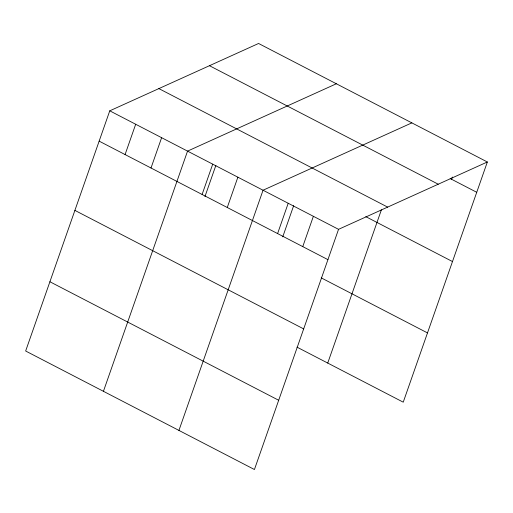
<?xml version="1.0" encoding="UTF-8"?>
<svg xmlns="http://www.w3.org/2000/svg" width="513" height="513" viewBox="0 0 513 513"><rect width="100%" height="100%" fill="white"/><g stroke="black" fill="none" stroke-linecap="round" stroke-linejoin="round"><path stroke-width="0.77" d="M109.763 110.827L25.65 351.014L254.429 469.523L338.542 229.337L487.35 161.986L258.571 43.477L109.763 110.827L338.542 229.337M125.076 154.567L135.689 124.255M151.008 168.001L161.621 137.689M103.434 391.31L187.546 151.117L336.355 83.766M202.103 194.465L212.715 164.154M204.956 196.562L215.89 165.346M227.265 207.502L237.878 177.19M178.934 430.413L263.047 190.227L411.849 122.876M277.597 233.575L288.21 203.263M282.746 236.859L293.673 205.636M302.766 246.612L313.379 216.3M327.736 363.063L381.415 209.785M451.568 179.261L452.344 177.043M487.35 161.986L403.237 402.173L296.982 347.134M450.17 178.537L476.737 192.298M209.464 65.702L438.243 184.212M158.87 88.602L387.648 207.111M365.801 216.653L452.479 261.553M99.15 141.133L327.929 259.649M321.234 277.873L427.489 332.911M74.892 210.394L303.677 328.904M49.902 281.752L278.687 400.268"/></g></svg>
